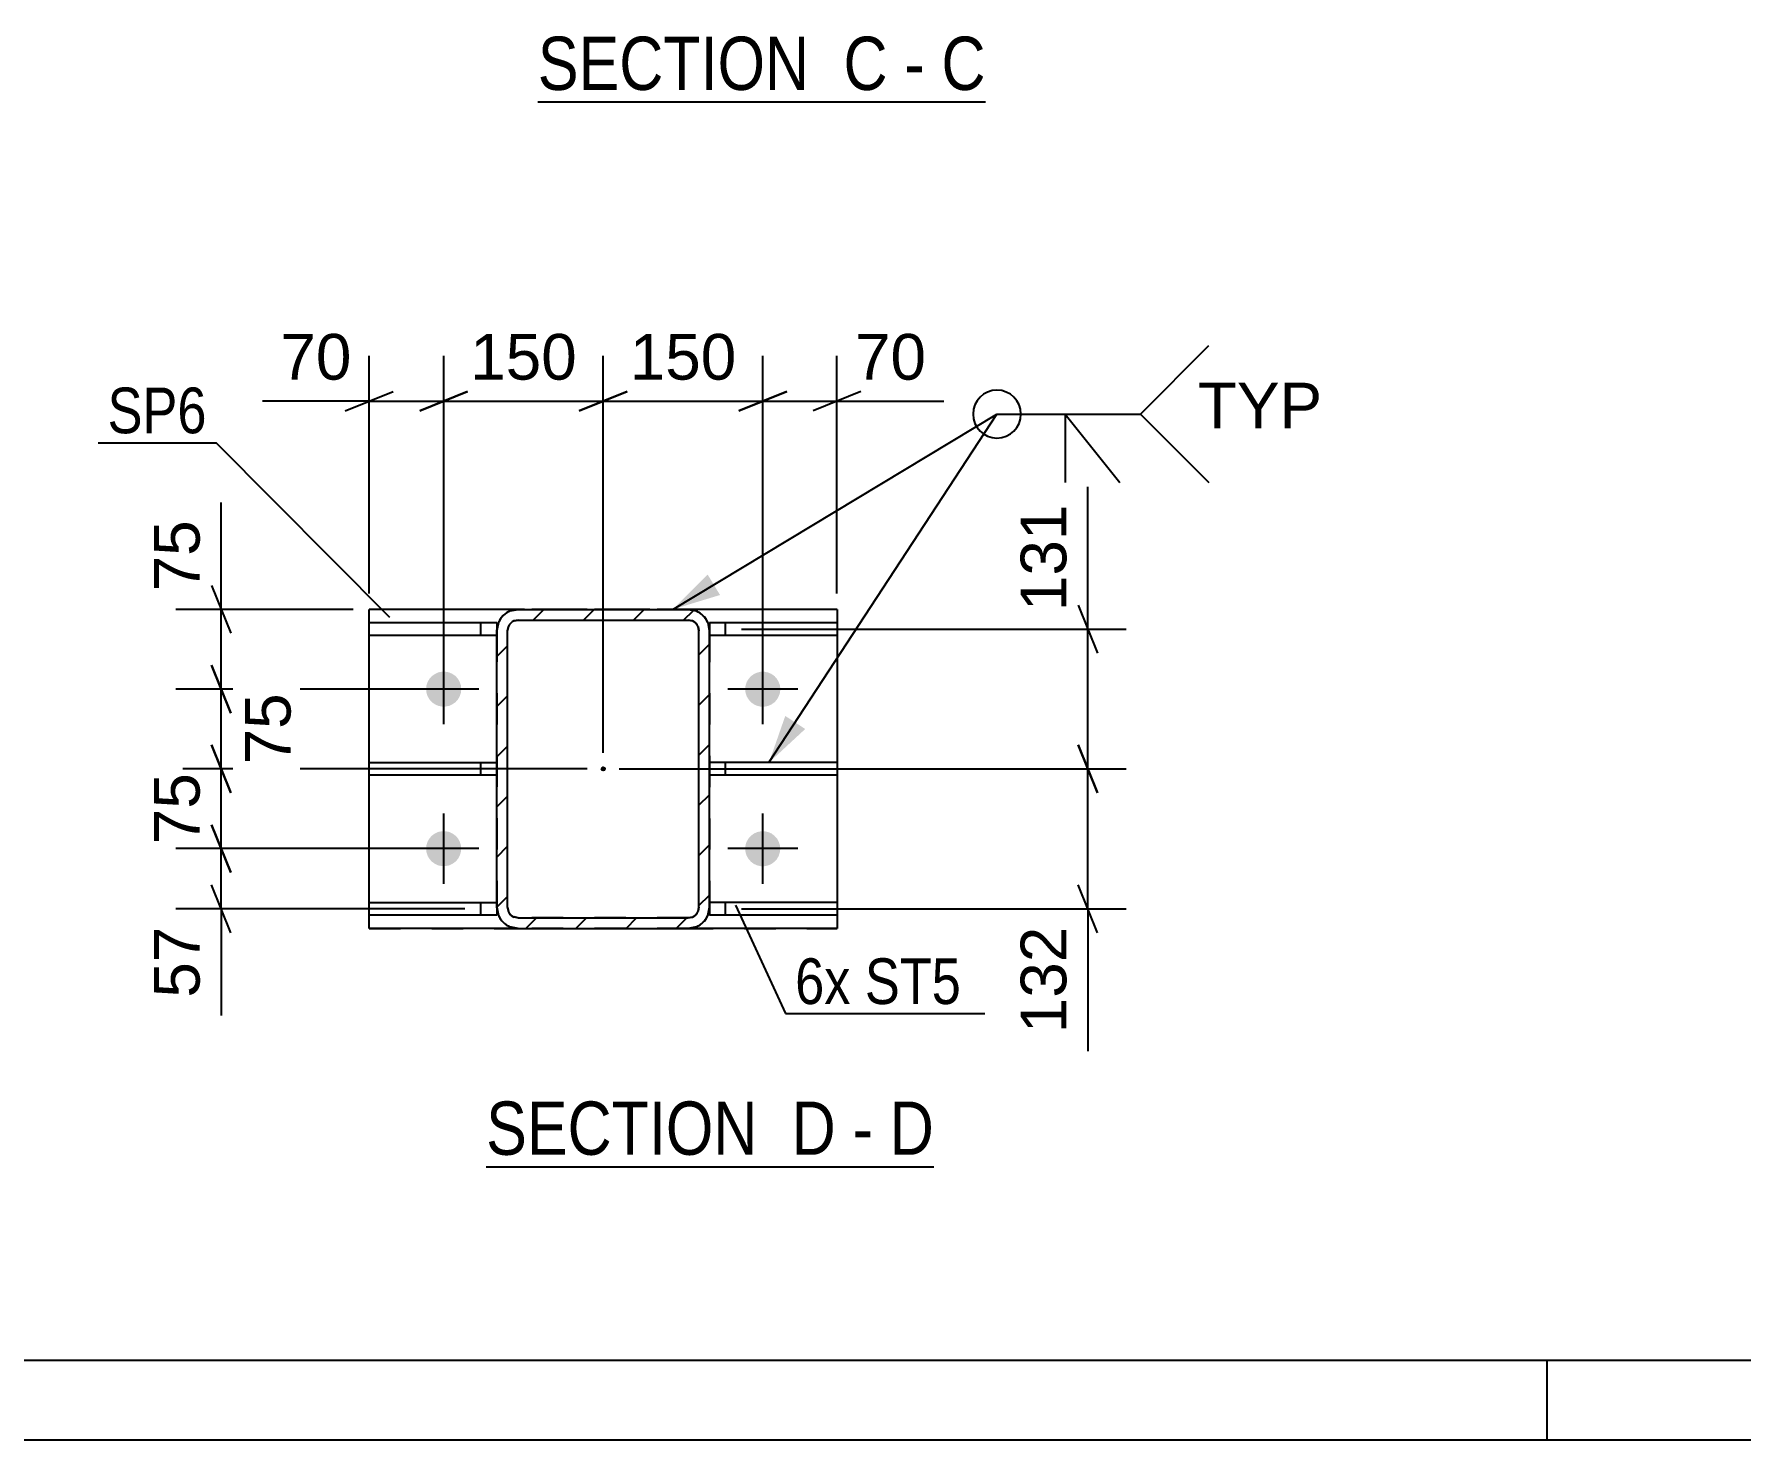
# Model space of a CAD drawing. Header units: millimetres. Extents: x 0 to 841, y 0 to 594.
# Drawn here: x 116.1 to 223.1, y 0 to 88.1 of the extents above; entities that cross this region are included whole.
import ezdxf

# ---------------------------------------------------------------- set-up
doc = ezdxf.new("R2010")
doc.units = ezdxf.units.MM
doc.linetypes.add('DXK_LINE_DOT2', pattern=[3.9198, 1.9599, -1.9599])
doc.linetypes.add('DXK_LINE_DOT3', pattern=[5.9187, 2.979, -0.9799, 0.9799, -0.9799])
doc.styles.add('Arial', font='ARIAL.TTF', dxfattribs={"height": 0.2})
doc.styles.add('Arial Narrow', font='ARIALN.TTF', dxfattribs={"height": 0.2})

# ---------------------------------------------------------------- blocks, each defined once
blk = doc.blocks.new('Unknown-284933836-1132')
at = {"color": 5, "linetype": 'Continuous'}
for p, q in [((5, 5), (836, 5)), ((211, 0), (211, 5)), ((0, 0), (841, 0))]:
    blk.add_line(p, q, dxfattribs=at)
blk = doc.blocks.new('Unknown-284933836-13 - 13093')
at = {"color": 6, "linetype": 'Continuous'}
blk.add_line((147.72, 83.87), (175.79, 83.87), dxfattribs=at)
at = {"color": 0, "linetype": 'Continuous'}
for points in [[(165.83, 84.62), (165.83, 88.12), (147.72, 88.12), (147.72, 84.62)], [(169.65, 84.62), (169.65, 88.12), (166.88, 88.12), (166.88, 84.62)], [(171.97, 84.62), (171.97, 88.12), (170.7, 88.12), (170.7, 84.62)], [(175.79, 84.62), (175.79, 88.12), (173.02, 88.12), (173.02, 84.62)]]:
    blk.add_wipeout(points, dxfattribs=at)
at = {"color": 7, "linetype": 'Continuous', "style": 'Arial Narrow'}
for s, p in [('SECTION ', (147.72, 84.62)), ('C', (166.88, 84.62)), ('C', (173.02, 84.62)), ('-', (170.7, 84.62))]:
    blk.add_text(s, height=3.34, dxfattribs=at).set_placement(p)
blk = doc.blocks.new('Unknown-284933836-14 - 13400')
at = {"color": 6, "linetype": 'Continuous'}
blk.add_line((144.48, 17.12), (172.55, 17.12), dxfattribs=at)
at = {"color": 0, "linetype": 'Continuous'}
for points in [[(162.58, 17.87), (162.58, 21.37), (144.48, 21.37), (144.48, 17.87)], [(166.4, 17.87), (166.4, 21.37), (163.63, 21.37), (163.63, 17.87)], [(168.73, 17.87), (168.73, 21.37), (167.45, 21.37), (167.45, 17.87)], [(172.55, 17.87), (172.55, 21.37), (169.78, 21.37), (169.78, 17.87)]]:
    blk.add_wipeout(points, dxfattribs=at)
at = {"color": 7, "linetype": 'Continuous', "style": 'Arial Narrow'}
for s, p in [('SECTION ', (144.48, 17.87)), ('D', (163.63, 17.87)), ('D', (169.78, 17.87)), ('-', (167.45, 17.87))]:
    blk.add_text(s, height=3.34, dxfattribs=at).set_placement(p)
blk = doc.blocks.new('Part-284933836-13434 - 13400')
at = {"color": 2, "linetype": 'Continuous'}
for p, q in [((137.15, 41.66), (137.15, 42.46)), ((137.15, 42.46), (145.15, 42.46)), ((145.15, 41.66), (137.15, 41.66))]:
    blk.add_line(p, q, dxfattribs=at)
at = {"color": 7, "linetype": 'DXK_LINE_DOT2'}
for p, q in [((144.15, 41.66), (144.15, 42.46)), ((145.15, 42.46), (145.15, 41.66))]:
    blk.add_line(p, q, dxfattribs=at)
blk = doc.blocks.new('Part-284933836-13438 - 13400')
at = {"color": 2, "linetype": 'Continuous'}
for p, q in [((166.49, 51.22), (158.49, 51.22)), ((158.49, 51.22), (158.49, 50.72)), ((166.49, 50.42), (158.49, 50.42)), ((166.49, 51.22), (166.49, 50.42))]:
    blk.add_line(p, q, dxfattribs=at)
at = {"color": 7, "linetype": 'DXK_LINE_DOT2'}
for p, q in [((158.49, 50.72), (158.49, 50.42)), ((159.49, 50.42), (159.49, 51.22))]:
    blk.add_line(p, q, dxfattribs=at)
blk = doc.blocks.new('Part-284933836-13422 - 13400')
at = {"linetype": 'Continuous'}
h = blk.add_hatch(dxfattribs=at)
h.set_pattern_fill('', scale=0.7, style=0, pattern_type=0)
h.set_pattern_definition([(45, (145.1502, 33.3931), (-1.57154, 1.57154), [])])
h.paths.add_polyline_path([(145.15, 50.73), (145.15, 33.39), (145.25, 32.88), (145.54, 32.45), (145.97, 32.16), (146.48, 32.06), (157.15, 32.06), (157.66, 32.16), (158.09, 32.45), (158.38, 32.88), (158.48, 33.39), (158.49, 50.72), (158.39, 51.23), (158.1, 51.67), (157.66, 51.96), (157.15, 52.06), (146.49, 52.06), (145.98, 51.96), (145.54, 51.67), (145.26, 51.24)])
h.paths.add_polyline_path([(146.02, 51.2), (146.23, 51.34), (146.49, 51.39), (157.15, 51.39), (157.41, 51.34), (157.62, 51.2), (157.77, 50.98), (157.82, 50.72), (157.82, 33.39), (157.77, 33.14), (157.62, 32.92), (157.41, 32.77), (157.15, 32.72), (146.48, 32.73), (146.23, 32.78), (146.01, 32.92), (145.87, 33.14), (145.82, 33.39), (145.82, 50.73), (145.87, 50.98)])
blk.add_hatch(color=246, dxfattribs=at).paths.add_polyline_path([(151.82, 41.96, -1), (151.82, 42.16, -1)])
at = {"color": 7, "linetype": 'DXK_LINE_DOT2'}
for p, q in [((145.98, 51.96), (146.49, 52.06)), ((146.49, 51.39), (146.23, 51.34)), ((146.49, 52.06), (157.15, 52.06)), ((146.49, 51.39), (157.15, 51.39)), ((157.15, 52.06), (157.66, 51.96)), ((157.41, 51.34), (157.15, 51.39)), ((145.15, 50.73), (145.26, 51.24)), ((145.15, 50.73), (145.15, 33.39)), ((145.87, 50.98), (145.82, 50.73)), ((145.82, 33.39), (145.82, 50.73)), ((157.82, 50.72), (157.77, 50.98)), ((157.82, 33.39), (157.82, 50.72)), ((158.39, 51.23), (158.49, 50.72)), ((158.49, 50.72), (158.48, 33.39)), ((145.25, 32.88), (145.15, 33.39)), ((145.82, 33.39), (145.87, 33.14)), ((157.77, 33.14), (157.82, 33.39)), ((158.48, 33.39), (158.38, 32.88)), ((146.48, 32.06), (145.97, 32.16)), ((146.23, 32.78), (146.48, 32.73)), ((157.15, 32.72), (146.48, 32.73)), ((157.15, 32.72), (157.41, 32.77)), ((157.66, 32.16), (157.15, 32.06)), ((157.15, 32.06), (146.48, 32.06))]:
    blk.add_line(p, q, dxfattribs=at)
at = {"color": 2, "linetype": 'Continuous'}
for p, q in [((146.49, 52.06), (145.98, 51.96)), ((146.23, 51.34), (146.49, 51.39)), ((146.49, 52.06), (146.49, 52.06)), ((146.49, 52.06), (157.15, 52.06)), ((146.49, 51.39), (146.49, 51.39)), ((146.49, 51.39), (157.15, 51.39)), ((157.15, 52.06), (157.15, 52.06)), ((157.66, 51.96), (157.15, 52.06)), ((157.15, 51.39), (157.15, 51.39)), ((157.15, 51.39), (157.41, 51.34)), ((145.26, 51.24), (145.15, 50.73)), ((145.15, 50.73), (145.15, 50.73)), ((145.15, 33.39), (145.15, 50.73)), ((145.82, 50.73), (145.87, 50.98)), ((145.82, 50.73), (145.82, 50.73)), ((145.82, 33.39), (145.82, 50.73)), ((157.77, 50.98), (157.82, 50.72)), ((157.82, 50.72), (157.82, 50.72)), ((157.82, 33.39), (157.82, 50.72)), ((158.49, 50.72), (158.39, 51.23)), ((158.48, 33.39), (158.49, 50.72)), ((158.49, 50.72), (158.49, 50.72)), ((145.15, 33.39), (145.15, 33.39)), ((145.15, 33.39), (145.25, 32.88)), ((145.82, 33.39), (145.82, 33.39)), ((145.87, 33.14), (145.82, 33.39)), ((157.82, 33.39), (157.77, 33.14)), ((157.82, 33.39), (157.82, 33.39)), ((158.38, 32.88), (158.48, 33.39)), ((158.48, 33.39), (158.48, 33.39)), ((145.97, 32.16), (146.48, 32.06)), ((146.48, 32.73), (146.23, 32.78)), ((146.48, 32.73), (146.48, 32.73)), ((146.48, 32.73), (157.15, 32.72)), ((157.41, 32.77), (157.15, 32.72)), ((157.15, 32.72), (157.15, 32.72)), ((157.15, 32.06), (157.66, 32.16)), ((146.48, 32.06), (146.48, 32.06)), ((146.48, 32.06), (157.15, 32.06)), ((157.15, 32.06), (157.15, 32.06))]:
    blk.add_line(p, q, dxfattribs=at)
at = {"color": 7, "linetype": 'DXK_LINE_DOT3'}
blk.add_line((151.82, 42.06), (151.82, 42.06), dxfattribs=at)
at = {"color": 246, "linetype": 'DXK_LINE_DOT2'}
blk.add_line((151.82, 42.06), (151.82, 42.06), dxfattribs=at)
at = {"color": 246, "linetype": 'Continuous'}
blk.add_circle((151.82, 42.06), 0.1, dxfattribs=at)
at = {"color": 7, "linetype": 'DXK_LINE_DOT2'}
for centre, radius, start, end in [((146.49, 50.73), 1.33, 112.4895, 157.4895), ((157.15, 50.72), 1.33, 22.4895, 67.4895), ((146.49, 50.73), 0.667, 112.4895, 157.4895), ((157.15, 50.72), 0.667, 22.4895, 67.4895), ((146.48, 33.39), 1.33, 202.4895, 247.4895), ((146.48, 33.39), 0.667, 202.4895, 247.4895), ((157.15, 33.39), 0.667, 292.4895, 337.4895), ((157.15, 33.39), 1.33, 292.4895, 337.4895)]:
    blk.add_arc(centre, radius, start, end, dxfattribs=at)
at = {"color": 2, "linetype": 'Continuous'}
for centre, radius, start, end in [((146.49, 50.73), 1.33, 112.4895, 157.4895), ((157.15, 50.72), 1.33, 22.4895, 67.4895), ((146.49, 50.73), 0.667, 112.4895, 157.4895), ((157.15, 50.72), 0.667, 22.4895, 67.4895), ((146.48, 33.39), 1.33, 202.4895, 247.4895), ((146.48, 33.39), 0.667, 202.4895, 247.4895), ((157.15, 33.39), 0.667, 292.4895, 337.4895), ((157.15, 33.39), 1.33, 292.4895, 337.4895)]:
    blk.add_arc(centre, radius, start, end, dxfattribs=at)
blk = doc.blocks.new('Part-284933836-13425 - 13400')
at = {"color": 2, "linetype": 'Continuous'}
for p, q in [((137.15, 32.06), (137.15, 52.06)), ((146.49, 52.06), (137.15, 52.06)), ((166.49, 52.06), (157.15, 52.06)), ((166.49, 52.06), (166.48, 32.06)), ((137.15, 32.06), (137.15, 32.06)), ((146.48, 32.06), (137.15, 32.06)), ((166.48, 32.06), (157.15, 32.06)), ((166.48, 32.06), (166.48, 32.06))]:
    blk.add_line(p, q, dxfattribs=at)
at = {"color": 7, "linetype": 'DXK_LINE_DOT2'}
for p, q in [((166.49, 52.06), (137.15, 52.06)), ((157.15, 52.06), (146.49, 52.06)), ((137.15, 32.06), (166.48, 32.06)), ((137.15, 32.06), (137.15, 32.06)), ((157.15, 32.06), (146.48, 32.06)), ((166.48, 32.06), (166.48, 32.06))]:
    blk.add_line(p, q, dxfattribs=at)
blk = doc.blocks.new('Part-284933836-13435 - 13400')
at = {"color": 2, "linetype": 'Continuous'}
for p, q in [((137.15, 50.43), (137.15, 51.23)), ((137.15, 51.23), (145.15, 51.23)), ((145.15, 50.43), (137.15, 50.43)), ((145.15, 51.23), (145.15, 50.73))]:
    blk.add_line(p, q, dxfattribs=at)
at = {"color": 7, "linetype": 'DXK_LINE_DOT2'}
for p, q in [((144.15, 50.43), (144.15, 51.23)), ((145.15, 50.73), (145.15, 50.43))]:
    blk.add_line(p, q, dxfattribs=at)
blk = doc.blocks.new('Part-284933836-13436 - 13400')
at = {"color": 2, "linetype": 'Continuous'}
for p, q in [((137.15, 32.89), (137.15, 33.69)), ((137.15, 33.69), (145.15, 33.69)), ((145.15, 33.39), (145.15, 32.89)), ((145.15, 32.89), (137.15, 32.89))]:
    blk.add_line(p, q, dxfattribs=at)
at = {"color": 7, "linetype": 'DXK_LINE_DOT2'}
for p, q in [((144.15, 32.89), (144.15, 33.69)), ((145.15, 33.69), (145.15, 33.39))]:
    blk.add_line(p, q, dxfattribs=at)
blk = doc.blocks.new('Part-284933836-13437 - 13400')
at = {"color": 2, "linetype": 'Continuous'}
for p, q in [((166.49, 42.46), (158.49, 42.46)), ((166.49, 42.46), (166.49, 41.66)), ((166.49, 41.66), (158.49, 41.66))]:
    blk.add_line(p, q, dxfattribs=at)
at = {"color": 7, "linetype": 'DXK_LINE_DOT2'}
for p, q in [((158.49, 42.46), (158.49, 41.66)), ((159.49, 41.66), (159.49, 42.46))]:
    blk.add_line(p, q, dxfattribs=at)
blk = doc.blocks.new('Part-284933836-13439 - 13400')
at = {"color": 2, "linetype": 'Continuous'}
for p, q in [((166.48, 33.69), (158.48, 33.69)), ((158.48, 33.39), (158.48, 32.89)), ((166.48, 33.69), (166.48, 32.89)), ((166.48, 32.89), (158.48, 32.89))]:
    blk.add_line(p, q, dxfattribs=at)
at = {"color": 7, "linetype": 'DXK_LINE_DOT2'}
for p, q in [((158.48, 33.69), (158.48, 33.39)), ((159.48, 32.89), (159.48, 33.69))]:
    blk.add_line(p, q, dxfattribs=at)
blk = doc.blocks.new('Bolt-284933836-13479 - 13400')
at = {"linetype": 'Continuous'}
for points in [[(140.72, 47.06), (140.74, 47.29), (140.81, 47.51), (140.93, 47.71), (141.08, 47.88), (141.27, 48.01), (141.48, 48.11), (141.7, 48.15), (141.93, 48.15), (142.16, 48.11), (142.37, 48.01), (142.56, 47.88), (142.71, 47.71), (142.82, 47.51), (142.9, 47.29), (142.92, 47.06), (142.9, 46.83), (142.82, 46.61), (142.71, 46.41), (142.56, 46.24), (142.37, 46.11), (142.16, 46.01), (141.93, 45.97), (141.7, 45.97), (141.48, 46.01), (141.27, 46.11), (141.08, 46.24), (140.93, 46.41), (140.81, 46.61), (140.74, 46.83)], [(160.72, 47.06), (160.74, 47.29), (160.81, 47.5), (160.93, 47.7), (161.08, 47.87), (161.27, 48.01), (161.48, 48.1), (161.7, 48.15), (161.93, 48.15), (162.16, 48.1), (162.37, 48.01), (162.56, 47.87), (162.71, 47.7), (162.82, 47.5), (162.9, 47.29), (162.92, 47.06), (162.9, 46.83), (162.82, 46.61), (162.71, 46.41), (162.56, 46.24), (162.37, 46.1), (162.16, 46.01), (161.93, 45.96), (161.7, 45.96), (161.48, 46.01), (161.27, 46.1), (161.08, 46.24), (160.93, 46.41), (160.81, 46.61), (160.74, 46.83)], [(140.72, 37.06), (140.74, 37.29), (140.81, 37.51), (140.93, 37.71), (141.08, 37.88), (141.27, 38.01), (141.48, 38.11), (141.7, 38.15), (141.93, 38.15), (142.16, 38.11), (142.37, 38.01), (142.55, 37.88), (142.71, 37.71), (142.82, 37.51), (142.89, 37.29), (142.92, 37.06), (142.89, 36.83), (142.82, 36.61), (142.71, 36.41), (142.55, 36.24), (142.37, 36.11), (142.16, 36.01), (141.93, 35.97), (141.7, 35.97), (141.48, 36.01), (141.27, 36.11), (141.08, 36.24), (140.93, 36.41), (140.81, 36.61), (140.74, 36.83)], [(160.72, 37.06), (160.74, 37.29), (160.81, 37.5), (160.93, 37.7), (161.08, 37.87), (161.27, 38.01), (161.48, 38.1), (161.7, 38.15), (161.93, 38.15), (162.16, 38.1), (162.37, 38.01), (162.55, 37.87), (162.71, 37.7), (162.82, 37.5), (162.89, 37.29), (162.92, 37.06), (162.89, 36.83), (162.82, 36.61), (162.71, 36.41), (162.55, 36.24), (162.37, 36.1), (162.16, 36.01), (161.93, 35.96), (161.7, 35.96), (161.48, 36.01), (161.27, 36.1), (161.08, 36.24), (160.93, 36.41), (160.81, 36.61), (160.74, 36.83)]]:
    blk.add_hatch(color=1, dxfattribs=at).paths.add_polyline_path(points)
at = {"color": 1, "linetype": 'Continuous'}
for p, q in [((141.82, 44.86), (141.82, 49.26)), ((161.82, 44.86), (161.82, 49.26)), ((144.02, 47.06), (139.62, 47.06)), ((164.02, 47.06), (159.62, 47.06)), ((141.82, 34.86), (141.82, 39.26)), ((161.82, 34.86), (161.82, 39.26)), ((144.02, 37.06), (139.62, 37.06)), ((164.02, 37.06), (159.62, 37.06))]:
    blk.add_line(p, q, dxfattribs=at)
blk = doc.blocks.new('StraightDimension-284933836-15745 - 13400')
at = {"color": 7, "linetype": 'Continuous'}
for p, q in [((127.27, 43.56), (128.47, 40.56)), ((150.82, 42.06), (125.02, 42.06)), ((127.87, 37.06), (127.87, 42.06)), ((128.47, 35.56), (127.27, 38.56)), ((140.82, 37.06), (125.02, 37.06))]:
    blk.add_line(p, q, dxfattribs=at)
at = {"color": 0}
blk.add_wipeout([(127.12, 42.38), (122.92, 42.38), (122.92, 36.74), (127.12, 36.74)], dxfattribs=at)
at = {"color": 3, "style": 'Arial'}
blk.add_text('75', height=2.865, rotation=90.0002, dxfattribs=at).set_placement((126.52, 37.34))
blk = doc.blocks.new('StraightDimension-284933836-15773 - 13400')
at = {"color": 7, "linetype": 'Continuous'}
for p, q in [((182.2, 50.82), (182.2, 59.74)), ((182.2, 50.82), (182.2, 59.74)), ((181.6, 52.32), (182.8, 49.32)), ((160.49, 50.82), (184.6, 50.82)), ((182.2, 42.06), (182.2, 50.82)), ((182.8, 40.56), (181.6, 43.56)), ((152.82, 42.06), (184.6, 42.06))]:
    blk.add_line(p, q, dxfattribs=at)
at = {"color": 0}
blk.add_wipeout([(181.45, 59.22), (177.25, 59.22), (177.25, 51.35), (181.45, 51.35)], dxfattribs=at)
at = {"color": 3, "style": 'Arial'}
blk.add_text('131', height=2.865, rotation=90.0002, dxfattribs=at).set_placement((180.85, 51.95))
blk = doc.blocks.new('StraightDimension-284933836-15774 - 13400')
at = {"color": 7, "linetype": 'Continuous'}
for p, q in [((181.6, 43.56), (182.8, 40.56)), ((152.82, 42.06), (184.6, 42.06)), ((182.2, 33.29), (182.2, 42.06)), ((182.8, 31.79), (181.6, 34.79)), ((160.48, 33.29), (184.6, 33.29)), ((182.2, 33.29), (182.2, 24.37)), ((182.2, 33.29), (182.2, 24.37))]:
    blk.add_line(p, q, dxfattribs=at)
at = {"color": 0}
blk.add_wipeout([(181.45, 32.77), (177.25, 32.77), (177.25, 24.89), (181.45, 24.89)], dxfattribs=at)
at = {"color": 3, "style": 'Arial'}
blk.add_text('132', height=2.865, rotation=90.0002, dxfattribs=at).set_placement((180.85, 25.49))
blk = doc.blocks.new('StraightDimension-284933836-15704 - 13400')
at = {"color": 7, "linetype": 'Continuous'}
for p, q in [((137.15, 53.06), (137.15, 67.96)), ((141.82, 48.06), (141.82, 67.96)), ((135.65, 64.51), (138.65, 65.71)), ((143.32, 65.71), (140.32, 64.51)), ((137.15, 65.11), (130.46, 65.11)), ((137.15, 65.11), (130.46, 65.11)), ((137.15, 65.11), (141.82, 65.11))]:
    blk.add_line(p, q, dxfattribs=at)
at = {"color": 0}
blk.add_wipeout([(136.63, 65.86), (136.63, 70.06), (130.98, 70.06), (130.98, 65.86)], dxfattribs=at)
at = {"color": 3, "style": 'Arial'}
blk.add_text('70', height=2.865, dxfattribs=at).set_placement((131.58, 66.46))
blk = doc.blocks.new('StraightDimension-284933836-15701 - 13400')
at = {"color": 7, "linetype": 'Continuous'}
for p, q in [((161.82, 48.06), (161.82, 67.96)), ((166.47, 53.06), (166.47, 67.96)), ((160.32, 64.51), (163.32, 65.71)), ((167.97, 65.71), (164.97, 64.51)), ((161.82, 65.11), (166.47, 65.11)), ((166.47, 65.11), (173.17, 65.11)), ((166.47, 65.11), (173.17, 65.11))]:
    blk.add_line(p, q, dxfattribs=at)
at = {"color": 0}
blk.add_wipeout([(172.64, 65.86), (172.64, 70.06), (167, 70.06), (167, 65.86)], dxfattribs=at)
at = {"color": 3, "style": 'Arial'}
blk.add_text('70', height=2.865, dxfattribs=at).set_placement((167.6, 66.46))
blk = doc.blocks.new('StraightDimension-284933836-15702 - 13400')
at = {"color": 7, "linetype": 'Continuous'}
for p, q in [((151.82, 43.06), (151.82, 67.96)), ((161.82, 48.06), (161.82, 67.96)), ((150.32, 64.51), (153.32, 65.71)), ((163.32, 65.71), (160.32, 64.51)), ((151.82, 65.11), (161.82, 65.11))]:
    blk.add_line(p, q, dxfattribs=at)
at = {"color": 0}
blk.add_wipeout([(160.75, 65.86), (160.75, 70.06), (152.88, 70.06), (152.88, 65.86)], dxfattribs=at)
at = {"color": 3, "style": 'Arial'}
blk.add_text('150', height=2.865, dxfattribs=at).set_placement((153.48, 66.46))
blk = doc.blocks.new('StraightDimension-284933836-15703 - 13400')
at = {"color": 7, "linetype": 'Continuous'}
for p, q in [((141.82, 48.06), (141.82, 67.96)), ((151.82, 43.06), (151.82, 67.96)), ((140.32, 64.51), (143.32, 65.71)), ((153.32, 65.71), (150.32, 64.51)), ((141.82, 65.11), (151.82, 65.11))]:
    blk.add_line(p, q, dxfattribs=at)
at = {"color": 0}
blk.add_wipeout([(150.75, 65.86), (150.75, 70.06), (142.88, 70.06), (142.88, 65.86)], dxfattribs=at)
at = {"color": 3, "style": 'Arial'}
blk.add_text('150', height=2.865, dxfattribs=at).set_placement((143.48, 66.46))
blk = doc.blocks.new('StraightDimension-284933836-15743 - 13400')
at = {"color": 7, "linetype": 'Continuous'}
for p, q in [((127.87, 52.06), (127.87, 58.76)), ((127.87, 52.06), (127.87, 58.76)), ((127.27, 53.56), (128.47, 50.56)), ((136.15, 52.06), (125.02, 52.06)), ((127.87, 47.06), (127.87, 52.06)), ((128.47, 45.56), (127.27, 48.56)), ((140.82, 47.06), (125.02, 47.06))]:
    blk.add_line(p, q, dxfattribs=at)
at = {"color": 0}
blk.add_wipeout([(127.12, 58.23), (122.92, 58.23), (122.92, 52.59), (127.12, 52.59)], dxfattribs=at)
at = {"color": 3, "style": 'Arial'}
blk.add_text('75', height=2.865, rotation=90.0002, dxfattribs=at).set_placement((126.52, 53.19))
blk = doc.blocks.new('StraightDimension-284933836-15744 - 13400')
at = {"color": 7, "linetype": 'Continuous'}
for p, q in [((127.27, 48.56), (128.47, 45.56)), ((140.82, 47.06), (125.47, 47.06)), ((127.87, 42.06), (127.87, 47.06)), ((128.47, 40.56), (127.27, 43.56)), ((150.82, 42.06), (125.47, 42.06))]:
    blk.add_line(p, q, dxfattribs=at)
at = {"color": 0}
blk.add_wipeout([(132.82, 47.38), (128.62, 47.38), (128.62, 41.74), (132.82, 41.74)], dxfattribs=at)
at = {"color": 3, "style": 'Arial'}
blk.add_text('75', height=2.865, rotation=90.0002, dxfattribs=at).set_placement((132.22, 42.34))
blk = doc.blocks.new('StraightDimension-284933836-15746 - 13400')
at = {"color": 7, "linetype": 'Continuous'}
for p, q in [((127.27, 38.56), (128.47, 35.56)), ((140.82, 37.06), (125.02, 37.06)), ((127.87, 33.29), (127.87, 37.06)), ((128.47, 31.79), (127.27, 34.79)), ((143.15, 33.29), (125.02, 33.29)), ((127.87, 33.29), (127.87, 26.6)), ((127.87, 33.29), (127.87, 26.6))]:
    blk.add_line(p, q, dxfattribs=at)
at = {"color": 0}
blk.add_wipeout([(127.12, 32.77), (122.92, 32.77), (122.92, 27.12), (127.12, 27.12)], dxfattribs=at)
at = {"color": 3, "style": 'Arial'}
blk.add_text('57', height=2.865, rotation=90.0002, dxfattribs=at).set_placement((126.52, 27.72))
blk = doc.blocks.new('Mark-284933836-13494 - 13400')
at = {"color": 30, "linetype": 'Continuous'}
for p in [(120.15, 62.5), (138.44, 51.56)]:
    blk.add_line(p, (127.56, 62.5), dxfattribs=at)
at = {"color": 0}
blk.add_wipeout([(126.96, 63.1), (126.96, 66.1), (120.75, 66.1), (120.75, 63.1)], dxfattribs=at)
blk.add_wipeout([(126.96, 63.1), (126.96, 66.1), (120.75, 66.1), (120.75, 63.1)], dxfattribs=at)
at = {"color": 3, "style": 'Arial Narrow'}
blk.add_text('SP6', height=2.863, dxfattribs=at).set_placement((120.75, 63.1))
blk = doc.blocks.new('MarkSet-284933836-15419 - 13400')
at = {"color": 30, "linetype": 'Continuous'}
for p, q in [((160.1, 33.51), (163.25, 26.72)), ((163.25, 26.72), (175.75, 26.72))]:
    blk.add_line(p, q, dxfattribs=at)
at = {"color": 0}
for points in [[(167.32, 27.32), (167.32, 30.32), (163.85, 30.32), (163.85, 27.32)], [(174.25, 27.32), (174.25, 30.32), (168.22, 30.32), (168.22, 27.32)]]:
    blk.add_wipeout(points, dxfattribs=at)
for points in [[(167.32, 27.32), (167.32, 30.32), (163.85, 30.32), (163.85, 27.32)], [(174.25, 27.32), (174.25, 30.32), (168.22, 30.32), (168.22, 27.32)]]:
    blk.add_wipeout(points, dxfattribs=at)
at = {"color": 3, "style": 'Arial Narrow'}
for s, p in [('6x', (163.85, 27.32)), ('ST5', (168.22, 27.32))]:
    blk.add_text(s, height=2.863, dxfattribs=at).set_placement(p)
blk = doc.blocks.new('WeldMark-284933836-15815 - 13400')
at = {"linetype": 'Continuous'}
for points in [[(159.14, 52.96), (156.18, 52.06), (158.36, 54.25)], [(164.48, 44.56), (162.21, 42.46), (163.23, 45.38)]]:
    blk.add_hatch(color=30, dxfattribs=at).paths.add_polyline_path(points)
at = {"color": 30, "linetype": 'Continuous'}
for p, q in [((156.18, 52.06), (176.5, 64.3)), ((162.21, 42.46), (176.5, 64.3)), ((176.5, 64.3), (185.5, 64.3))]:
    blk.add_line(p, q, dxfattribs=at)
at = {"color": 3, "linetype": 'Continuous'}
for q in [(184.21, 60.02), (180.78, 60.02)]:
    blk.add_line((180.78, 64.3), q, dxfattribs=at)
for start, end in [(90, 270), (270, 90)]:
    blk.add_arc((176.5, 64.3), 1.5, start, end, dxfattribs=at)
at = {"color": 0, "linetype": 'Continuous'}
blk.add_wipeout([(196.87, 63.4), (196.87, 66.4), (189.1, 66.4), (189.1, 63.4)], dxfattribs=at)
blk.add_wipeout([(196.87, 63.4), (196.87, 66.4), (189.1, 66.4), (189.1, 63.4)], dxfattribs=at)
at = {"color": 3, "linetype": 'Continuous'}
for q in [(189.78, 68.59), (189.78, 60.02)]:
    blk.add_line((185.5, 64.3), q, dxfattribs=at)
at = {"color": 3, "linetype": 'Continuous', "style": 'Arial'}
blk.add_text('TYP', height=2.865, dxfattribs=at).set_placement((189.1, 63.4))

msp = doc.modelspace()

# ---------------------------------------------------------------- block references
for name in ['Unknown-284933836-1132', 'Part-284933836-13425 - 13400', 'Part-284933836-13422 - 13400', 'Part-284933836-13435 - 13400', 'Part-284933836-13438 - 13400', 'Bolt-284933836-13479 - 13400', 'Part-284933836-13434 - 13400', 'Part-284933836-13437 - 13400', 'Part-284933836-13436 - 13400', 'Part-284933836-13439 - 13400']:
    msp.add_blockref(name, (0, 0))

# ---------------------------------------------------------------- next in the draw order: block references
for name in ['Unknown-284933836-13 - 13093', 'StraightDimension-284933836-15704 - 13400', 'StraightDimension-284933836-15773 - 13400', 'StraightDimension-284933836-15745 - 13400', 'Unknown-284933836-14 - 13400']:
    msp.add_blockref(name, (0, 0))

# ---------------------------------------------------------------- next in the draw order: block references
for name in ['StraightDimension-284933836-15701 - 13400', 'StraightDimension-284933836-15774 - 13400', 'StraightDimension-284933836-15746 - 13400']:
    msp.add_blockref(name, (0, 0))

# ---------------------------------------------------------------- next in the draw order: block references
for name in ['StraightDimension-284933836-15702 - 13400', 'MarkSet-284933836-15419 - 13400']:
    msp.add_blockref(name, (0, 0))

# ---------------------------------------------------------------- next in the draw order: block references
for name in ['StraightDimension-284933836-15703 - 13400', 'WeldMark-284933836-15815 - 13400']:
    msp.add_blockref(name, (0, 0))

# ---------------------------------------------------------------- next in the draw order: block references
msp.add_blockref('StraightDimension-284933836-15743 - 13400', (0, 0))

# ---------------------------------------------------------------- next in the draw order: block references
for name in ['Mark-284933836-13494 - 13400', 'StraightDimension-284933836-15744 - 13400']:
    msp.add_blockref(name, (0, 0))

doc.saveas('drawing.dxf')
